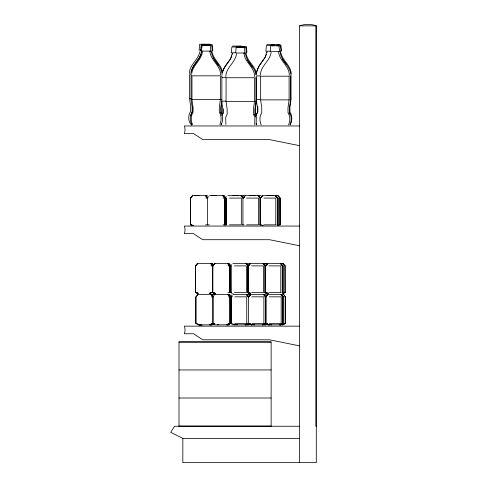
<?xml version="1.0" encoding="UTF-8"?>
<svg xmlns="http://www.w3.org/2000/svg" width="487" height="487" viewBox="0 0 487 487"><rect width="100%" height="100%" fill="white"/><g stroke="black" fill="none" stroke-linecap="round" stroke-linejoin="round"><path stroke-width="0.73" d="M191.093 115.748L191.123 114.244L192.578 111.182L192.578 106.927M255.918 117.026L255.949 115.529L257.404 112.467L257.404 107.493L256.302 99.591L256.302 75.929L260.472 75.929M190.782 73.592C191.732 65.867 198.172 60.698 201.228 53.984M222.096 74.821C222.102 65.782 212.399 60.692 211.425 52.042M254.731 76.617C254.731 67.577 245.034 62.488 244.054 53.838M291.25 74.267C291.226 65.526 282.216 60.473 280.682 52.304M201.253 47.769L201.624 44.177L209.787 44.177M191.738 73.58C192.663 65.081 201.441 60.278 202.409 51.932M220.593 74.998C220.903 65.836 210.908 60.656 209.952 51.932M289.284 75.363C289.595 66.202 279.605 61.021 278.643 52.298M201.478 51.659L199.743 57.216L193.144 66.889M232.171 53.564L230.436 59.122L224.385 67.766M236.518 53.838C235.544 62.488 225.84 67.577 225.84 76.617M266.76 52.024L265.025 57.582L259.559 65.221M271.107 52.298C270.121 60.875 260.685 65.879 260.411 74.791M192.487 124.508C190.794 120.733 190.648 115.863 193.059 112.375L193.059 107.402L191.957 99.5L191.957 75.838L220.404 75.838L220.404 99.5L219.308 107.402L219.308 112.375C221.713 115.863 221.567 120.733 219.881 124.508M221.396 75.942L221.877 75.942L221.877 99.61L220.775 107.511L220.775 112.479C223.186 115.973 223.04 120.843 221.348 124.611M221.938 101.564L221.238 106.592L221.238 111.566L222.693 114.622M225.877 124.544L225.706 117.337L227.161 114.275L227.161 109.307L226.059 101.406L226.059 77.737L254.512 77.737L254.512 101.406L253.41 109.307L253.41 114.275L254.871 117.337L254.695 124.544M255.498 77.847L255.985 77.847L255.985 101.509L254.884 109.417L254.884 114.384L256.345 117.446L256.168 124.654M261.178 124.867C259.492 121.099 259.346 116.229 261.75 112.734L261.75 107.767L260.648 99.865L260.648 76.197L289.101 76.197L289.101 99.865L288 107.767L288 112.734C290.404 116.229 290.264 121.099 288.572 124.867M290.088 76.307L290.575 76.307L290.575 99.969L289.473 107.877L289.473 112.844C291.877 116.332 291.737 121.208 290.045 124.976M290.55 75.394L291.031 75.394L291.031 99.056L289.929 106.957L289.929 111.931C292.431 115.614 292.34 120.934 290.082 124.69M199.889 51.671C198.361 59.834 189.346 64.893 189.321 73.634M201.679 52.377L201.831 51.561M232.372 54.282L232.524 53.467M266.961 52.742L267.113 51.926M191.342 71.826L191.482 71.266M256.625 72.192L257.915 68.417M256.625 123.735L256.229 124.928M256.406 114.609L257.867 111.547L257.867 106.58M191.823 70.189L193.095 67.005M222.06 73.007L223.789 68.91M222.516 72.094L222.9 71.023M231.922 55.883C230.217 60.765 225.688 63.949 223.837 68.789M266.511 54.343L265.05 57.405L258.974 66.226M222.869 70.877L224.3 67.876M258.378 67.37L256.302 72.551L256.083 74.809M221.889 115.669L222.815 114.007L222.815 109.033L221.713 101.132L225.883 101.132M257.921 68.29L258.889 66.335M258.427 67.249L259.431 65.313M222.687 114.074L223.277 113.087L223.277 108.826M192.468 195.652L190.514 198.081L190.514 224.836M190.898 198.081L192.067 196.62M243.116 198.081L245.144 195.652M244.626 196.62L243.451 198.081L241.473 195.652M243.524 198.081L244.772 196.62M197.472 263.461L195.518 265.89L195.451 292.644L197.947 293.448M195.902 265.89L197.46 263.948M262.365 195.652L260.344 198.081L260.344 224.836M260.496 224.836L260.423 198.081L262.444 195.652M260.752 198.081L262.706 195.652M214.603 263.461L212.582 265.89L212.582 292.644L215.011 293.448L212.649 292.644L212.649 265.89M213.032 265.89L214.98 263.461M197.862 294.41L195.841 296.839L195.841 323.593L198.337 324.391L198.337 324.817L212.405 324.817L212.405 324.391L214.828 323.593L211.644 324.391M196.291 296.839L197.46 295.378M248.053 265.89L250.001 263.461L265.89 263.461L267.065 264.922M250.081 263.461L248.12 265.89L248.127 292.644M248.2 265.89L250.154 263.461M250.099 263.948L248.461 265.89L246.398 263.461M248.607 265.89L250.172 263.948M231.775 296.839L232.634 295.865M267.448 263.461L265.421 265.89L265.427 292.644M267.71 263.461L265.756 265.89L267.789 263.461M265.908 265.89L267.077 264.435M248.437 296.839L250.47 294.41M248.589 296.839L250.537 294.41M250.099 295.378L248.845 296.839L246.787 294.41M249.387 296.352L250.166 295.378M267.765 294.41L265.811 296.839L265.817 323.593M265.89 323.593L265.884 296.839L267.838 294.41M220.867 124.909L221.384 124.331M277.56 225.633L280.135 224.836L280.135 198.081L278.187 195.652L262.298 195.652M215.217 294.069L213.33 294.672L214.81 294.27M213.781 294.672L214.974 294.27M248.12 293.448L250.093 292.845M265.263 293.448L267.235 292.845M282.563 293.448L285.072 292.644M282.716 293.448L285.145 292.644L285.072 265.89M211.723 324.391L214.158 323.593L211.687 324.391L211.681 324.817L211.723 324.391L214.383 323.593L211.577 324.391M211.955 324.391L214.444 323.593L211.918 324.391L211.955 324.817M250.33 323.788L248.51 324.391L248.51 324.817M265.403 323.593L262.968 324.391L263.041 324.817L263.12 324.391M263.041 324.391L265.549 323.593L265.549 296.839L263.601 294.41M265.957 323.593L263.382 324.391L263.382 324.817M267.625 323.788L265.652 324.391L265.652 324.817M212.022 324.817L212.022 324.391L214.45 323.593M209.605 293.448L212.411 292.644L212.405 265.89M209.994 324.391L212.868 323.593L212.862 296.839L210.847 294.41M214.146 323.593L211.346 324.391L211.34 324.817M212.028 324.391L214.834 323.593M227.977 294.41L229.931 296.839L229.992 323.593L227.125 324.391L229.998 323.593M232.749 195.482L234.101 195.464M232.841 195.476L236.457 195.464M234.953 195.464L236.792 195.47L236.347 195.518M237.4 195.464L238.575 195.482M249.983 195.476L251.243 195.464M252.016 195.464L253.928 195.464L249.892 195.482M252.668 195.494L253.362 195.476L251.974 195.47L255.498 195.494M267.193 195.482L268.623 195.464M269.567 195.464L270.656 195.476L269.317 195.464M268.544 195.464L267.466 195.506L271.229 195.464L267.126 195.482M233.023 195.488L234.18 195.464L232.683 195.482M234.71 195.464C231.142 195.494 238.423 195.482 234.874 195.464M238.143 195.47L233.669 195.47M250.233 195.482L253.143 195.47L251.858 195.464M250.306 195.482L251.651 195.464M252.473 195.512L253.642 195.518L250.805 195.47M267.466 195.488L267.278 195.476M268.027 195.506L268.952 195.464M269.883 195.47L270.407 195.482L269.159 195.464M272.148 195.464L272.714 195.47L270.309 195.47M236.219 195.518L235.312 195.47M267.686 195.476L268.185 195.47L267.874 195.506M252.85 195.476L252.266 195.464L253.027 195.512M267.607 195.482L268.392 195.476L267.418 195.494M269.396 195.464L270.662 195.476M250.495 195.476L251.365 195.47M233.468 195.47L234.223 195.47M250.61 195.47L250.915 195.464M235.434 195.464L236.499 195.47M235.471 195.488L236.615 195.464M237.23 195.464L237.662 195.518L237.218 195.47M253.49 195.47L253.934 195.47M270.79 195.47L271.235 195.47M271.667 195.464L272.105 195.47M269.828 195.518L268.106 195.518M299.615 462.65L299.615 25.866L316.294 25.866L316.294 462.65L182.838 462.65L182.838 438.385L170.706 432.316L174.577 426.253L299.615 426.253M202.708 44.287L199.682 44.287L199.086 50.033L201.137 50.033M202.562 44.445L210.719 44.445M204.029 44.554L212.192 44.554L212.789 50.301L212.162 50.301M266.906 44.542L275.07 44.542M271.253 44.81L279.416 44.81M272.726 44.92L273.919 44.92M276.805 44.92L280.889 44.92L281.486 50.666L280.859 50.666M205.246 45.09L201.168 45.09L200.571 50.837L202.032 50.837M206.305 45.09L209.325 45.09M203.572 45.474L205.611 45.474M206.598 45.474L211.735 45.474L212.332 51.22L209.507 51.22M274.613 45.455L266.45 45.455L265.853 51.202L270.529 51.202M272.27 45.839L273.463 45.839M276.348 45.839L280.427 45.839L281.029 51.579L278.205 51.579M232.317 46.082L240.481 46.082M239.914 46.192L241.954 46.192M236.664 46.35L244.827 46.35M238.137 46.46L246.3 46.46L246.897 52.206L246.27 52.206M239.476 46.995L231.861 46.995L231.264 52.742L235.939 52.742M237.68 47.379L238.873 47.379M240.706 47.379L245.838 47.379L246.44 53.12L243.616 53.12M191.446 74.754L189.54 74.754L189.54 98.423L190.642 106.324L190.642 111.292C187.958 115.346 187.952 121.787 191.628 125.153M191.507 75.564L191.02 75.564L191.02 99.226L192.122 107.134L192.122 112.101C189.626 115.784 189.717 121.111 191.975 124.867M222.2 77.47L225.883 77.47M189.54 98.423L191.446 98.423M290.55 99.056L291.031 99.056M191.02 99.226L191.507 99.226M191.957 99.5L220.404 99.5M219.972 99.61L221.877 99.61M256.302 99.591L260.472 99.591M260.648 99.865L289.101 99.865M290.088 99.969L290.575 99.969M255.961 100.596L256.442 100.596L255.34 108.498L255.34 113.471L256.418 115.474M226.059 101.406L254.512 101.406M255.498 101.509L255.985 101.509M299.615 125.963L184.354 125.963A11.104 11.104 0 0 1 184.354 133.548L193.455 133.548L202.817 139.611L269.506 139.611L299.615 145.68M206.019 195.652L207.486 195.652M209.526 195.652L223.034 195.652L224.988 198.081L224.976 224.836M223.149 195.652L224.617 195.652M227.855 195.652L243.743 195.652M260.886 195.652L244.998 195.652L243.043 198.081L241.065 195.652M207.639 196.876L208.868 196.876M225.524 196.876L226.382 196.876M205.879 198.081L207.474 198.081L205.526 195.652M223.009 198.081L225.889 198.081M229.426 198.081L241.345 198.081L241.345 224.836L229.426 224.836M246.568 198.081L258.487 198.081L258.487 224.836L246.568 224.836M263.863 198.081L275.788 198.081L275.788 224.836L263.863 224.836M275.423 195.652L277.456 198.081L278.467 198.081L278.467 224.836L276.933 224.836M205.563 224.836L209.392 224.836M223.009 224.836L226.571 224.836M242.489 224.836L244.03 224.836M259.632 224.836L261.172 224.836M299.615 226.059L184.354 226.059A11.104 11.104 0 0 1 184.354 233.644L193.455 233.644L202.817 239.707L269.506 239.707L299.615 245.777M214.53 263.461L229.62 263.461M232.859 263.461L248.747 263.461M283.19 263.461L267.302 263.461L265.348 265.89L265.348 292.644L267.856 293.448M230.418 264.691L231.386 264.691M210.883 265.89L212.862 265.89L212.856 292.644M228.013 265.89L231.575 265.89M234.43 265.89L246.355 265.89L246.355 292.644L234.43 292.644M251.572 265.89L263.497 265.89L263.497 292.644L251.572 292.644M268.873 265.89L280.792 265.89L280.792 292.644L268.873 292.644M210.883 292.644L213.763 292.644M228.013 292.644L231.575 292.644M247.493 292.644L249.034 292.644M264.636 292.644L266.176 292.644M281.936 292.644L283.477 292.644L283.477 265.89L282.448 265.89L280.506 263.461M231.362 293.868L233.34 293.868M197.789 294.41L211.297 294.41L213.251 296.839M211.413 294.41L212.886 294.41M214.919 294.41L230.01 294.41M233.249 294.41L249.137 294.41M250.391 294.41L266.279 294.41M283.58 294.41L267.692 294.41L265.738 296.839L265.738 323.593L268.319 324.391M213.86 295.633L214.262 295.633M230.875 295.633L231.775 295.633M211.273 296.839L212.868 296.839M228.403 296.839L231.282 296.839L231.27 323.593L228.403 323.593M234.819 296.839L246.739 296.839L246.739 323.593L234.819 323.593M251.962 296.839L263.881 296.839L263.881 323.593L251.962 323.593M269.256 296.839L281.182 296.839L281.182 323.593L269.256 323.593M211.273 323.593L212.868 323.593M214.621 324.817L229.535 324.817L229.535 324.391M231.751 324.817L233.73 324.817M234.101 324.817L248.662 324.817L248.662 324.391M299.615 326.156L184.354 326.156A11.104 11.104 0 0 1 184.354 333.741L193.455 333.741L202.817 339.804L269.506 339.804L299.615 345.873M178.997 342.081L271.131 342.081M178.997 369.95L271.131 369.95M178.997 398.007L271.131 398.007M178.997 426.064L271.131 426.064M316.294 426.253L315.917 426.253L315.917 25.866M182.838 438.385L299.615 438.385M254.543 195.464L255.718 195.482M234.716 195.464L235.745 195.482M271.996 195.464L273.018 195.482M271.953 195.47L272.744 195.488M270.029 195.47L270.474 195.488M238.125 195.47L238.648 195.482M211.285 195.464L216.185 195.53M194.161 195.464L199.061 195.53M269.548 195.476L270.328 195.482M252.248 195.476L253.362 195.518M255.383 195.476L255.791 195.482M238.49 195.476L237.997 195.47L238.307 195.488M260.904 224.836L263.333 225.633M191.348 224.836L193.236 225.432M190.898 224.836L193.327 225.633M192.943 225.633L190.447 224.836L190.447 198.081L192.395 195.652L205.904 195.652L207.858 198.081M265.829 292.644L268.337 293.448M268.185 293.448L265.5 292.644L265.5 265.89L263.467 263.461M248.607 292.644L250.434 293.247M248.461 292.644L250.361 293.247M248.053 292.644L250.628 293.448M214.085 292.845L215.303 293.247M213.032 292.644L214.852 293.247M197.028 292.845L198.246 293.247M196.961 292.845L198.172 293.247M195.902 292.644L197.722 293.247M266.146 323.593L268.727 324.391L268.654 324.817M251.347 324.391L248.845 323.593L246.239 324.391L246.239 324.817M248.51 323.593L251.018 324.391L251.018 324.817M248.437 323.593L250.866 324.391L250.866 324.817L265.805 324.817L265.805 324.391M231.702 323.593L234.284 324.391M213.416 323.593L214.633 323.989M196.291 323.593L198.72 324.391L198.72 324.817M199.633 324.817L202.068 325.62M201.685 325.62L199.183 324.817L199.238 324.391M248.236 61.332L252.303 67.121M214.134 59.426L218.194 65.215M282.265 59.104L285.029 62.604M278.034 195.652L280.068 198.081L280.062 224.836L279.988 198.081M275.831 195.652L277.864 198.081M275.764 195.652L277.712 198.081M275.356 195.652L277.304 198.081M258.615 195.652L260.563 198.081M258.536 195.652L260.496 198.081M258.463 195.652L260.417 198.081M258.128 195.652L260.155 198.081L260.155 224.836M258.055 195.652L260.009 198.081L260.076 224.836M243.67 195.652L244.845 197.107M241.321 195.652L243.354 198.081M240.913 195.652L242.94 198.081L242.94 224.836M283.111 263.461L285.145 265.89M283.038 263.461L284.992 265.89L284.992 292.644M280.92 263.461L282.868 265.89M280.768 263.461L282.801 265.89M280.36 263.461L282.387 265.89L282.387 292.644M223.484 195.652L225.505 198.081M222.583 195.652L224.604 198.081L224.598 224.836M265.817 263.461L266.992 264.922M265.744 263.461L266.913 264.922M263.546 263.461L265.573 265.89M263.211 263.461L265.159 265.89M263.059 263.461L265.092 265.89L265.086 292.644M205.453 195.652L207.407 198.081L207.468 224.836M283.501 294.41L285.528 296.839L285.528 323.593L283.099 324.391L283.099 324.817L268.167 324.817L268.167 324.391M283.428 294.41L285.382 296.839L285.461 323.593L282.953 324.391L283.032 324.817M281.303 294.41L283.257 296.839L281.157 294.41M280.896 294.41L282.85 296.839L282.85 323.593L280.269 324.391L280.269 324.817M280.816 294.41L282.777 296.839L282.77 323.593M280.749 294.41L282.697 296.839M246.325 263.461L248.279 265.89M245.99 263.461L248.017 265.89M245.917 263.461L247.871 265.89L247.871 292.644M264.009 294.41L265.957 296.839M263.857 294.41L265.89 296.839M263.449 294.41L265.476 296.839M228.488 263.461L230.442 265.89L230.436 292.644M228.038 263.461L229.992 265.89L229.986 292.644M227.66 263.461L229.608 265.89L229.602 292.644M227.587 263.461L229.541 265.89M249.064 294.41L250.239 295.865M246.714 294.41L248.668 296.839M246.385 294.41L248.407 296.839L248.34 323.593L245.825 324.391L245.825 324.817M246.306 294.41L248.327 296.839M213.665 264.922L212.496 263.461L197.405 263.461L195.451 265.89L195.518 292.644M212.046 263.461L213.677 265.403M211.815 263.461L213.373 265.403M211.364 263.461L213.385 265.89M210.914 263.461L212.862 265.89M210.463 263.461L212.484 265.89L212.472 292.644M228.945 294.41L230.899 296.839L230.893 323.593M228.878 294.41L230.832 296.839L230.82 323.593M228.427 294.41L230.381 296.839M228.044 294.41L229.998 296.839M211.748 294.41L213.379 296.352M247.159 59.944L247.676 60.644M213.05 58.038L213.574 58.744M285.686 63.584L286.307 64.576M289.047 112.807L289.223 113.142M254.458 114.348L254.634 114.682M220.355 112.442L220.526 112.777M256.832 124.599L256.308 123.333M289.534 113.83L289.674 114.177M254.945 115.37L255.085 115.717M220.842 113.465L220.982 113.812M256.442 73.549C255.06 65.879 247.469 61.399 246.093 53.844M221.719 124.873L221.372 123.674M256.059 74.748C254.738 66.67 246.428 62.044 245.527 53.941M222.474 72.204C221.262 64.266 213.44 59.657 211.985 51.945M280.116 52.401C281.102 60.832 290.075 65.696 290.812 74.334M283.86 296.839L283.866 323.593M282.381 324.391L282.381 324.817M282.314 265.89L282.314 292.644M282.308 324.391L282.229 324.817M280.829 324.817L280.829 324.391L283.257 323.593L280.676 324.391L280.676 324.817M280.749 324.391L280.755 324.817M280.421 324.391L280.421 324.817M280.348 324.391L280.342 324.817M280.104 324.391L280.104 324.817M280.031 324.391L280.025 324.817M279.958 324.391L279.958 324.817M279.696 324.391L279.696 324.817M279.617 324.391L279.623 324.817M279.544 324.391L279.544 324.817M277.456 198.081L277.456 224.836M277.383 198.081L277.377 224.836M271.722 324.391L271.722 324.817M271.569 324.391L271.649 324.817M271.131 426.253L271.131 341.892L178.997 341.892L178.997 426.253M270.997 324.391L270.997 324.817M270.93 324.391L270.918 324.817M270.851 324.391L270.851 324.817M269.445 324.391L269.445 324.817M269.378 324.391L269.372 324.817M269.299 324.391L269.299 324.817M269.037 324.391L269.037 324.817M268.958 324.391L268.97 324.817M268.891 324.391L268.891 324.817M268.574 324.391L268.574 324.817M268.24 324.391L268.246 324.817M265.732 324.391L265.725 324.817M265.403 296.839L265.476 323.593M265.08 324.391L265.08 324.817M265.013 265.89L265.013 292.644M265.001 324.391L265.007 324.817M264.928 324.391L264.928 324.817M263.449 324.391L263.528 324.817M262.803 324.391L262.803 324.817M262.657 324.391L262.73 324.817M262.396 324.391L262.396 324.817M262.329 324.391L262.25 324.817M254.421 324.391L254.421 324.817M254.342 324.391L254.354 324.817M254.275 324.391L254.275 324.817M253.63 324.391L253.703 324.817M253.55 324.391L253.55 324.817M252.15 324.391L252.15 324.817M252.071 324.391L251.998 324.817M251.742 324.391L251.742 324.817M251.669 324.391L251.59 324.817M251.426 324.391L251.426 324.817M251.28 324.391L251.353 324.817M250.945 324.391L250.939 324.817M248.583 324.391L248.589 324.817M247.95 265.89L247.95 292.644M247.938 324.391L247.938 324.817M247.859 324.391L247.865 324.817M247.786 324.391L247.786 324.817M246.385 324.391L246.312 324.817M245.978 324.391L245.905 324.817M245.661 324.817L245.661 324.391L245.515 324.817M245.253 324.391L245.253 324.817M245.186 324.391L245.18 324.817M237.279 324.391L237.279 324.817M237.199 324.391L237.212 324.817M237.132 324.391L237.132 324.817M236.487 324.391L236.481 324.817M236.408 324.391L236.408 324.817M235.008 324.391L235.008 324.817M234.929 324.391L234.935 324.817M234.6 324.391L234.6 324.817M234.521 324.391L234.527 324.817M231.447 296.839L231.447 323.593M231.374 296.839L231.368 323.593M230.984 265.89L231.057 292.644M230.887 265.89L230.911 292.644M230.503 265.89L230.503 292.644M230.369 296.839L230.369 323.593M229.919 296.839L229.919 323.593M229.535 265.89L229.535 292.644M229.085 324.391L229.152 324.817M228.853 324.391L228.811 324.817M228.129 324.391L228.129 324.817M227.953 324.391L227.953 324.817M227.746 324.391L227.746 324.817M227.679 324.391L227.679 324.817M227.569 324.391L227.569 324.817M227.502 324.391L227.502 324.817M227.228 324.391L227.228 324.817M226.845 324.391L226.845 324.817M226.778 324.391L226.778 324.817M226.053 198.081L226.053 224.836M225.98 198.081L225.974 224.836M225.877 198.081L225.901 224.836M225.426 198.081L225.499 224.836M224.525 198.081L224.525 224.836M218.152 324.391L218.152 324.817M217.701 324.391L217.774 324.817M217.433 324.391L217.47 324.817M213.878 264.149L213.878 264.691M213.038 296.839L213.038 323.593M211.23 324.391L211.273 324.817M210.999 324.391L210.999 324.817M210.822 324.391L210.822 324.817M210.615 324.391L210.615 324.817M210.548 324.391L210.548 324.817M210.439 324.391L210.439 324.817M210.372 324.391L210.372 324.817M210.098 324.391L210.098 324.817M209.714 324.391L209.714 324.817M209.647 324.391L209.647 324.817M201.028 324.391L201.028 324.817M200.577 324.391L200.644 324.817M200.303 324.391L200.34 324.817M199.962 324.391L199.962 324.817M199.853 324.391L199.92 324.817M199.621 324.391L199.621 324.817M199.439 324.391L199.439 324.817M199.171 324.391L199.171 324.817M199.061 324.391L199.061 324.817M198.988 324.391L198.988 324.817M198.27 324.391L198.27 324.817M195.908 296.839L195.908 323.593M299.615 25.866A23.699 23.699 0 0 1 316.294 25.866M202.099 45.364L201.502 51.111L210.859 51.111L210.262 45.364L202.099 45.364M236.207 47.269L235.611 53.01L244.967 53.01L244.371 47.269L236.207 47.269M270.796 45.729L270.2 51.47L279.556 51.47L278.96 45.729L270.796 45.729M215.138 294.069L212.953 294.672L215.126 294.069M210.573 292.967L209.355 293.284L210.579 292.967M215.138 293.868L213.854 294.191L215.151 293.868M272.793 195.494L272.233 195.518L272.793 195.494M235.665 195.518L234.831 195.518L235.665 195.476M237.942 195.518L237.516 195.518L237.942 195.476M255.078 195.518L254.658 195.518L255.078 195.476M254.804 195.518L254.366 195.464L254.804 195.47M228.47 324.817L228.47 324.391L228.427 324.817"/></g></svg>
